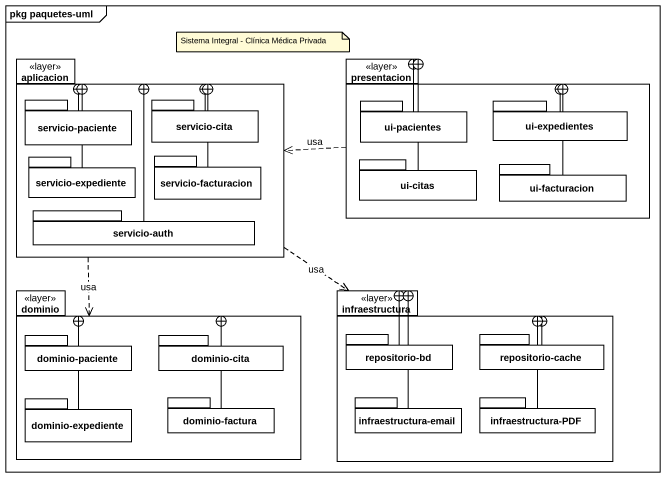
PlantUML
@startuml
mainframe pkg paquetes-uml
package aplicacion <<layer>> {
  package "servicio-paciente" as servicio_paciente {
  }
  package "servicio-cita" as servicio_cita {
  }
  package "servicio-expediente" as servicio_expediente {
  }
  package "servicio-facturacion" as servicio_facturacion {
  }
  package "servicio-auth" as servicio_auth {
  }
}
package presentacion <<layer>> {
  package "ui-pacientes" as ui_pacientes {
  }
  package "ui-expedientes" as ui_expedientes {
  }
  package "ui-citas" as ui_citas {
  }
  package "ui-facturacion" as ui_facturacion {
  }
}
package dominio <<layer>> {
  package "dominio-paciente" as dominio_paciente {
  }
  package "dominio-cita" as dominio_cita {
  }
  package "dominio-expediente" as dominio_expediente {
  }
  package "dominio-factura" as dominio_factura {
  }
}
package infraestructura <<layer>> {
  package "repositorio-bd" as repositorio_bd {
  }
  package "repositorio-cache" as repositorio_cache {
  }
  package "infraestructura-email" as infraestructura_email {
  }
  package "infraestructura-PDF" as infraestructura_PDF {
  }
}
aplicacion ..> dominio : usa
aplicacion ..> infraestructura : usa
presentacion .left.> aplicacion : usa
servicio_paciente -right-+ aplicacion
servicio_cita --+ aplicacion
ui_pacientes -right-+ presentacion
ui_expedientes -left-+ presentacion
servicio_expediente -right-+ aplicacion
servicio_facturacion -left-+ aplicacion
ui_citas -right-+ presentacion
ui_facturacion -up-+ presentacion
servicio_auth -up-+ aplicacion
dominio_paciente -right-+ dominio
dominio_cita -left-+ dominio
repositorio_bd -right-+ infraestructura
repositorio_cache -left-+ infraestructura
dominio_expediente -right-+ dominio
dominio_factura -up-+ dominio
infraestructura_email -right-+ infraestructura
infraestructura_PDF -up-+ infraestructura
note as N1
  Sistema Integral - Clínica Médica Privada
end note
@enduml
